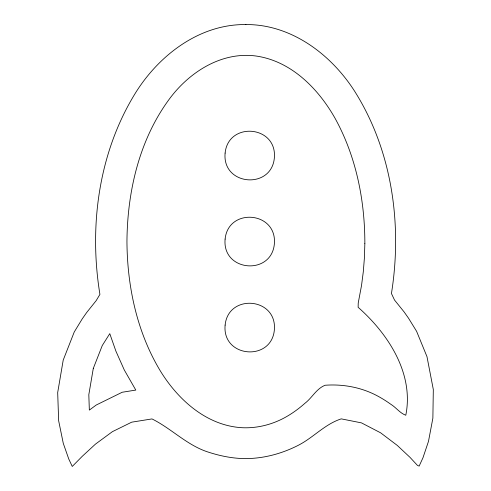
<?xml version="1.0" encoding="UTF-8"?>
<svg xmlns="http://www.w3.org/2000/svg" width="491" height="491" viewBox="0 0 491 491"><rect width="100%" height="100%" fill="white"/><g stroke="black" fill="none" stroke-linecap="round" stroke-linejoin="round"><path stroke-width="0.74" d="M245.31 24.55C199.518 24.262 159.452 54.882 135.897 92.29C98.746 151.934 88.73 225.67 99.919 294.391L96.193 300.615L86.674 312.528L82.261 318.831L74.245 331.984L63.216 360.093L57.686 392.585L58.65 420.769L63.278 443.342L68.758 458.999L72.257 466.45L82.273 456.286L95.45 444.134L112.402 431.663L131.717 422.162L151.989 418.921C171.801 428.741 187.347 445.675 208.902 452.309C220.686 456.09 232.93 458.52 245.334 458.606L245.881 458.606C264.097 458.477 282.024 453.598 298.209 445.343C313.399 437.628 324.747 424.181 341.251 418.866L361.499 422.886L380.642 432.829L397.274 445.417L409.997 457.354L417.411 465.351L419.142 466.112L422.966 457.784L428.483 441.372L432.872 418.179L433.314 389.51L426.98 356.656L416.601 331.315L408.524 318.193L404.087 311.908L394.525 300.05L391.444 293.514C402.436 224.663 392.229 150.792 354.662 91.271C331.087 54.335 291.255 24.262 245.905 24.55L245.506 24.556A4.769 4.769 0 0 0 245.709 24.556L245.905 24.55M364.85 243.634L364.408 257.885L363.291 271.842L361.529 285.455L358.227 303.008L358.129 307.298C388.135 333.776 414.195 373.577 405.787 415.251C399.803 413.066 395.992 407.352 390.572 404.111C385.73 400.625 380.629 397.507 375.308 394.807C359.86 387.074 342.313 383.993 325.122 385.251C316.345 388.676 312.184 397.79 304.899 403.314C298.614 408.899 291.752 413.852 284.35 417.859C271.413 424.801 256.676 428.434 241.977 427.704C206.779 425.654 178.227 400.005 160.508 371.221C136.995 332.407 127.237 286.609 126.948 241.578C127.322 191.208 139.376 139.254 169.886 98.335C189.667 71.931 221.564 51.537 255.658 55.968C291.01 60.872 318.15 88.398 335.022 118.227C356.116 156.365 364.911 200.31 364.85 243.634M225.117 153.075C221.92 186.157 272.609 189.98 274.438 156.819C276.114 125.236 228.229 121.615 225.117 153.075M225.117 239.086C221.92 272.161 272.609 275.991 274.438 242.83C276.114 211.247 228.229 207.625 225.117 239.086M225.124 325.097C221.926 358.172 272.603 362.002 274.438 328.841C276.108 297.264 228.235 293.649 225.124 325.097M93.284 368.453L88.816 394.684L89.344 410.089L96.224 405.026L122.204 392.248L135.804 390.075L124.315 370.024L115.901 351.139L109.775 333.653L102.275 345.523L93.284 368.453"/></g></svg>
